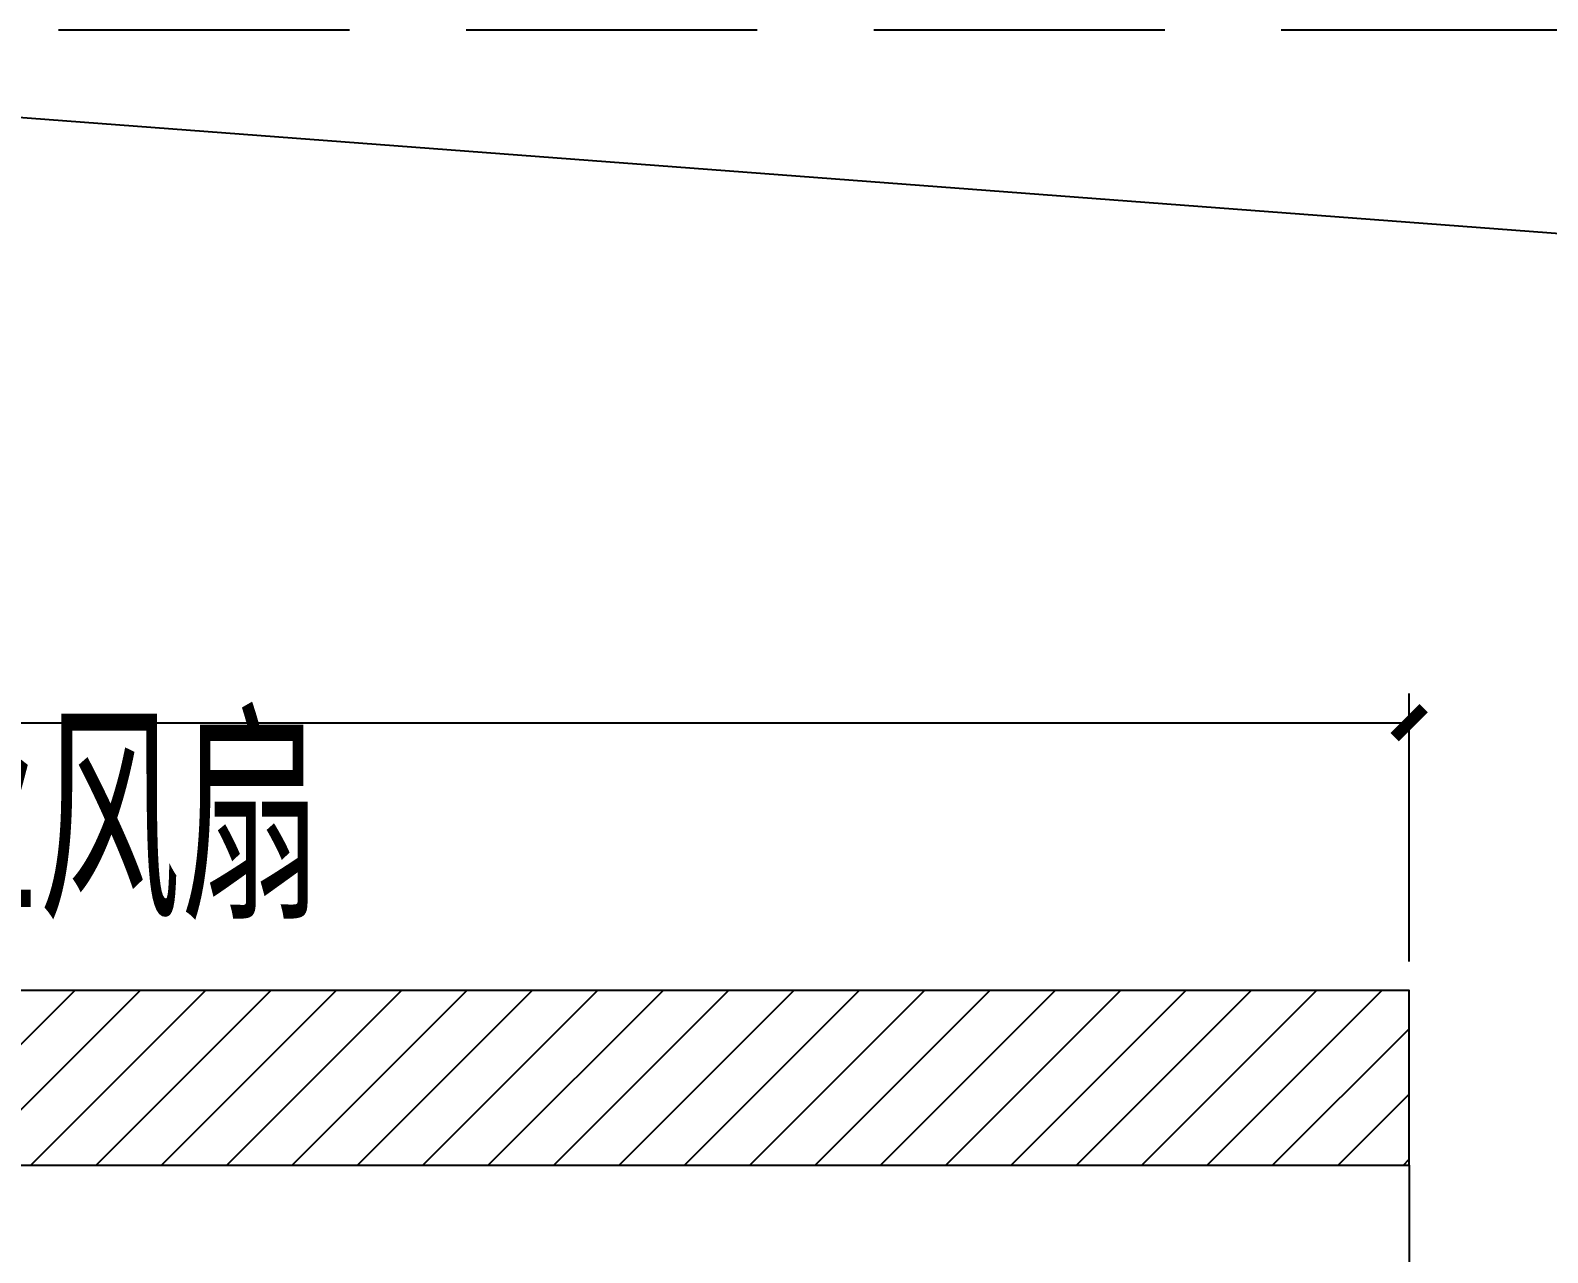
# Model space of a CAD drawing. Extents: x -1899985 to -450366, y 556196 to 2151267.
# Drawn here: x -1760178 to -1757573, y 577857 to 579957 of the extents above; entities that cross this region are included whole.
import ezdxf

# ---------------------------------------------------------------- set-up
doc = ezdxf.new("R2010")
doc.units = 0
doc.header["$LTSCALE"] = 1000
doc.header["$MEASUREMENT"] = 0
for name, pattern in [('__DASH', [0.35, 0.25, -0.1]), ('DASH', [0.35, 0.25, -0.1]), ('DOTE', [2.42, 2, -0.2, 0.02, -0.2])]:
    doc.linetypes.add(name, pattern=pattern)
doc.layers.get('Defpoints').update_dxf_attribs({"color": 210})
for name, color, linetype in [('A-AXIS-DOTE', 14, 'DOTE'), ('A-LIN-V', 9, 'Continuous'), ('A-SFCE', 30, 'Continuous'), ('建-尺寸', 3, 'Continuous'), ('建-文字', 7, 'Continuous')]:
    doc.layers.add(name, color=color, linetype=linetype)
doc.styles.add('A-DIM_T3', font='SIMPLEX', dxfattribs={"width": 0.705882, "bigfont": 'GBCBIG'})
doc.styles.add('A-STANDARD', font='SIMPLEX', dxfattribs={"bigfont": 'GBCBIG'})
doc.dimstyles.new('A-DIM&&50', dxfattribs={"dimtxt": 148.75, "dimasz": 50, "dimexe": 50, "dimexo": 50, "dimgap": 63.125, "dimtad": 1, "dimdec": 0, "dimzin": 0, "dimdsep": 46, "dimtxsty": 'A-DIM_T3', "dimblk": 'ARCHTICK', "dimcen": 0.09, "dimclrt": 7, "dimazin": 2, "dimtfac": 1, "dimtdec": 0, "dimtix": 1, "dimtmove": 2, "dimatfit": 3, "dimfxl": 0, "dimtolj": 1, "dimtzin": 0, "dimarcsym": 0})

# ---------------------------------------------------------------- blocks, each defined once
blk = doc.blocks.new('_ArchTick')
at = {"color": 0, "linetype": 'ByBlock', "const_width": 0.4}
blk.add_lwpolyline([(-0.5, -0.5), (0.5, 0.5)], dxfattribs=at)
blk = doc.blocks.new('*D488')
at = {"layer": 'Defpoints', "color": 0}
for p in [(3050, 1060.2), (-3050, 600), (3050, 600)]:
    blk.add_point(p, dxfattribs=at)
at = {"layer": '建-尺寸', "color": 0, "lineweight": -2}
for p, q in [((-3050, 650), (-3050, 1110.2)), ((3050, 650), (3050, 1110.2)), ((-3050, 1060.2), (3050, 1060.2))]:
    blk.add_line(p, q, dxfattribs=at)
at = {"layer": '建-尺寸', "color": 0, "lineweight": -2, "xscale": 50, "yscale": 50, "zscale": 50, "rotation": 180}
blk.add_blockref('_ArchTick', (-3050, 1060.2), dxfattribs=at)
at = {"layer": '建-尺寸', "color": 0, "lineweight": -2, "xscale": 50, "yscale": 50, "zscale": 50}
blk.add_blockref('_ArchTick', (3050, 1060.2), dxfattribs=at)
at = {"layer": '建-尺寸', "color": 7, "insert": (382.4, 1197.7), "char_height": 148.75, "attachment_point": 5, "style": 'A-DIM_T3'}
blk.add_mtext('\\A1;6100', dxfattribs=at)
blk = doc.blocks.new('G$C2C10B007')
at = {"layer": 'A-LIN-V'}
h = blk.add_hatch(dxfattribs=at)
h.set_pattern_fill('ANSI31', color=252, scale=50)
h.set_pattern_definition([(45, (0, 400), (-56.1266, 56.1266), [])])
h.paths.add_polyline_path([(-150, 600), (-3050, 600), (-3050, 300), (3050, 300), (3050, 600), (150, 600), (150, 2100), (-150, 2100)])
blk.add_lwpolyline([(-150, 600), (-3050, 600), (-3050, 300), (3050, 300), (3050, 600), (150, 600), (150, 2100), (-150, 2100), (-150, 600)], dxfattribs=at)
at = {"layer": 'A-SFCE', "linetype": 'DASH'}
blk.add_line((3050, 300), (3050, 0), dxfattribs=at)
at = {"layer": '建-文字', "style": 'A-STANDARD'}
blk.add_text('工业风扇', height=337.59, dxfattribs=at).set_placement((210.4, 722.5))
at = {"layer": '建-尺寸'}
dim = blk.add_linear_dim(base=(3050, 1060.2), p1=(-3050, 600), p2=(3050, 600), angle=0, dimstyle='A-DIM&&50', dxfattribs=at)
dim.commit()
dim.dimension.update_dxf_attribs({"geometry": '*D488', "text_midpoint": (382.4, 1197.7), "dimtype": 161})
blk = doc.blocks.new('G$C845E5159')
at = {"layer": 'A-LIN-V', "color": 2}
blk.add_line((16200, 0), (8250, 600), dxfattribs=at)
at = {"layer": 'A-LIN-V'}
blk.add_blockref('G$C2C10B007', (8250, -1550), dxfattribs=at)

msp = doc.modelspace()

# ---------------------------------------------------------------- linework, layer by layer
at = {"layer": 'A-AXIS-DOTE', "linetype": '__DASH', "ltscale": 2}
msp.add_line((-1669330, 579957.5), (-1785568.2, 579957.5), dxfattribs=at)

# ---------------------------------------------------------------- block references
at = {"layer": 'A-LIN-V'}
msp.add_blockref('G$C845E5159', (-1769110.4, 579257.5), dxfattribs=at)

doc.saveas('drawing.dxf')
